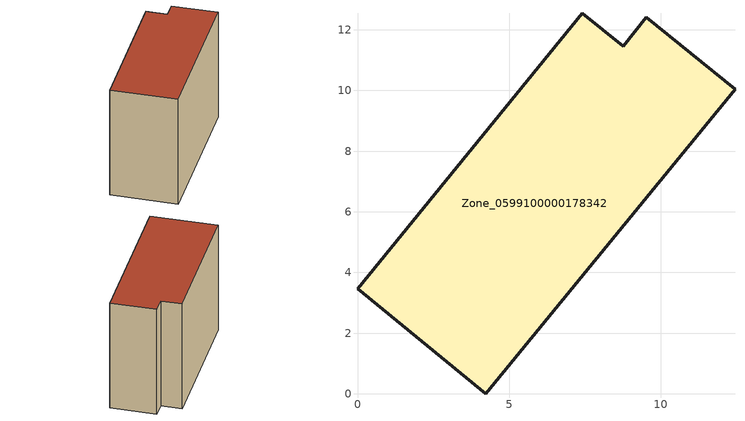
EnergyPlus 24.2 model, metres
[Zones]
Zone_0599100000178342
 floor ground (C_G): 4.23,0 0,3.46 7.41,12.55 8.76,11.46 9.53,12.41 12.45,10.05 z0
 wall outside (C_F): 4.23,0 12.45,10.05 9.53,12.41 8.76,11.46 7.41,12.55 0,3.46 4.23,0 z0:9.59
 roof outside (C_R): 0,3.46 4.23,0 12.45,10.05 9.53,12.41 8.76,11.46 7.41,12.55 z9.59
[BUILDING]
Pand.0599100000178342: North Axis=0; Terrain=City; Loads Convergence Tolerance Value=0.04; Temperature Convergence Tolerance Value=0.4; Solar Distribution=FullExterior; Maximum Number of Warmup Days=25; Minimum Number of Warmup Days=1
[Site:Location]
Rotterdam.The.Hague.AP_ZH_NLD Design_Conditions: Latitude=51.96; Longitude=4.45; Time Zone=1; Elevation=-4.5
[SITE:GROUNDTEMPERATURE:BUILDINGSURFACE]
18, 18, 18, 18, 18, 18, 18, 18, 18, 18, 18, 18
[MATERIAL] Thermal Absorptance=0.9; Solar Absorptance=0.7; Visible Absorptance=0.7
Name | Roughness | Thickness | Conductivity | Density | Specific Heat
G.TI.1946 | MediumSmooth | 0.15 | 1 | 540 | 1210
F.TI.1946 | Rough | 0.3 | 0.857143 | 1920 | 840
R.TI.1946 | MediumRough | 0.2 | 0.1 | 1500 | 1000
[CONSTRUCTION]
C_G: G.TI.1946
C_F: F.TI.1946
C_R: R.TI.1946
[ZONE]
Zone_0599100000178342: Type=1; Multiplier=1; Ceiling Height=Autocalculate; Volume=Autocalculate; Floor Area=autocalculate; Part of Total Floor Area=Yes
[ZONEINFILTRATION:DESIGNFLOWRATE]
Infil_Zone_0599100000178342: Zone or ZoneList or Space or SpaceList=Zone_0599100000178342; Schedule=AlwaysOn; Design Flow Rate Calculation Method=Flow/Area; Flow Rate per Floor Area=0.003; Constant Term Coefficient=1; Temperature Term Coefficient=0; Velocity Term Coefficient=0; Velocity Squared Term Coefficient=0
[HVACTEMPLATE:ZONE:IDEALLOADSAIRSYSTEM]
Zone_0599100000178342: Maximum Heating Supply Air Temperature=50; Minimum Cooling Supply Air Temperature=13; Maximum Heating Supply Air Humidity Ratio=0.0156; Minimum Cooling Supply Air Humidity Ratio=0.0077; Heating Limit=NoLimit; Cooling Limit=NoLimit; Dehumidification Control Type=ConstantSensibleHeatRatio; Cooling Sensible Heat Ratio=0.7; Dehumidification Setpoint=60; Humidification Control Type=None; Humidification Setpoint=30; Outdoor Air Method=None; Outdoor Air Flow Rate per Person=0.00944; Outdoor Air Flow Rate per Zone Floor Area=0; Outdoor Air Flow Rate per Zone=0; Demand Controlled Ventilation Type=None; Outdoor Air Economizer Type=NoEconomizer; Heat Recovery Type=None; Sensible Heat Recovery Effectiveness=0.7; Latent Heat Recovery Effectiveness=0.65
[ZONECONTROL:THERMOSTAT]
ThermostatControl_Zone_0599100000178342: Zone or ZoneList=Zone_0599100000178342; Control Type Schedule=DualSetpointControlType; Control 1=Thermostat_Zone_0599100000178342; Temperature Difference Between Cutout And Setpoint=0
[THERMOSTATSETPOINT:DUALSETPOINT]
Thermostat_Zone_0599100000178342: Heating Setpoint Temperature Schedule=HeatingSetpoint_Zone_0599100000178342; Cooling Setpoint Temperature Schedule=CoolingSetpoint_Zone_0599100000178342
[SCHEDULE:COMPACT]
HeatingSetpoint_Zone_0599100000178342: Through: 12/31, For: AllDays, Until: 24:00, 21
CoolingSetpoint_Zone_0599100000178342: Through: 12/31, For: AllDays, Until: 24:00, 24
DualSetpointControlType: Through: 12/31, For: AllDays, Until: 24:00, 4
AlwaysOn: Through: 12/31, For: AllDays, Until: 24:00, 1
